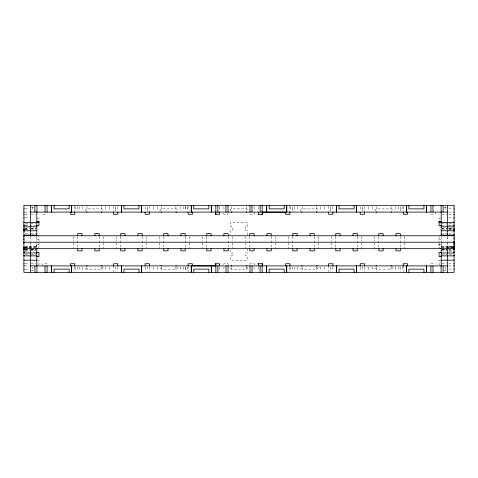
<?xml version="1.0" encoding="UTF-8"?>
<svg xmlns="http://www.w3.org/2000/svg" width="478" height="478" viewBox="0 0 478 478"><rect width="100%" height="100%" fill="white"/><g stroke="black" fill="none" stroke-linecap="round" stroke-linejoin="round"><path stroke-width="0.36" stroke-dasharray="2.39 1.79" d="M30.353 247.855L30.353 243.015M36.806 247.455L36.806 243.015M115.318 210.481L115.318 208.868M147.583 210.481L147.583 208.868M292.811 210.481L292.811 208.868M330.418 210.481L330.418 208.868M362.683 210.481L362.683 208.868M400.289 208.868L400.289 210.481M439.043 242.926L439.043 248.662L439.043 242.209M441.194 248.662L441.194 242.926M447.647 247.855L447.647 243.015M447.647 238.982L447.647 237.907M452.809 228.185L448.938 228.185M25.191 249.845L29.062 249.845M30.998 249.851L36.161 249.851M441.839 249.851L447.002 249.851M31.16 207.828L33.986 207.828M444.014 207.828L446.84 207.828M25.113 208.868L29.146 208.904M448.854 208.904L452.887 208.868M24.976 212.095L29.277 212.095M448.723 212.095L453.025 212.095M31.16 214.216L35.999 214.216M442.001 214.216L446.84 214.216M25.113 214.281L29.146 214.281M42.757 214.281L47.059 214.281M430.941 214.281L435.243 214.281L435.243 212.13M448.854 214.281L452.887 214.281M25.113 217.866L29.146 217.866M448.854 217.866L452.887 217.866M36.806 218.225L38.957 218.225L38.957 220.376M440.477 218.225L439.043 218.225L439.043 221.093M25.334 223.584L28.919 223.584M31.07 223.555L36.089 223.555M441.911 223.555L446.93 223.555M449.081 223.584L452.666 223.584M25.113 225.066L29.146 225.066M448.854 225.066L452.887 225.066M25.113 225.736L29.146 225.736M29.636 225.736L36.089 225.706M441.911 225.736L446.93 225.706M447.647 225.736L452.887 225.736M24.707 228.173L29.546 228.173M30.998 228.173L36.161 228.173M441.839 228.173L447.002 228.173M448.454 228.173L452.487 228.173M25.113 228.263L29.146 228.263M31.16 228.263L35.999 228.263M442.001 228.263L446.84 228.263M448.854 228.263L452.887 228.263M25.113 229.117L29.146 229.117M31.16 229.117L35.999 229.117M442.001 229.117L446.84 229.117M448.854 229.117L452.887 229.117M25.113 229.368L29.146 229.368M448.854 229.368L452.887 229.368M25.334 233.605L29.636 233.605M31.07 233.605L36.089 233.605M441.194 233.605L446.93 233.605M449.081 233.605L452.666 233.605M36.806 239.376L38.957 239.376M439.043 239.376L441.194 239.376M36.806 244.36L38.957 244.36M439.043 244.36L441.194 244.36M25.191 246.779L36.806 246.779M441.194 246.779L453.293 246.779M25.113 246.899L36.806 246.899M441.194 246.899L452.887 246.899M25.113 247.263L30.353 247.263M447.647 247.263L452.887 247.263M25.113 247.712L35.999 247.712M442.001 247.712L452.887 247.712M25.113 247.963L35.999 247.963M442.001 247.963L452.887 247.963M25.113 249.773L29.146 249.773M31.16 249.773L35.999 249.773M442.001 249.773L446.84 249.773M448.854 249.773L452.887 249.773M24.707 249.857L29.546 249.857M31.16 249.857L35.999 249.857M442.001 249.857L446.84 249.857M448.454 249.857L453.293 249.857M25.334 250.813L29.636 250.813M30.353 250.813L36.089 250.813M441.194 250.813L446.93 250.813M449.081 250.813L452.666 250.813M25.113 251.207L29.146 251.207M448.854 251.207L452.887 251.207M25.334 254.416L28.919 254.416M31.07 254.386L36.089 254.386M441.911 254.386L446.93 254.386M449.081 254.416L452.666 254.416M37.523 260.169L38.957 260.169L38.957 264.471L37.523 264.471M440.477 260.169L439.043 260.169L439.043 264.471L441.194 264.471M31.16 263.689L35.999 263.689M442.001 263.689L446.84 263.689M25.113 263.754L29.146 263.754M47.059 263.754L42.757 263.754L42.757 265.905M430.941 263.754L435.243 263.754M448.854 263.754L452.887 263.754M24.976 265.905L29.277 265.905M448.723 265.905L453.025 265.905M25.113 269.132L29.146 269.132M448.854 269.132L452.887 269.132M31.16 270.207L33.986 270.207M444.014 270.207L446.84 270.207M447.647 246.779L450.874 246.779M447.647 236.562L447.647 241.402M447.647 242.358L447.647 247.998M445.496 206.855L445.496 210.888M445.496 267.112L445.496 271.146M441.194 236.562L441.194 247.437M439.043 236.508L439.043 241.402M404.627 236.562L404.627 241.402M404.627 242.926L404.627 248.662M403.193 206.376L403.193 210.888M403.193 265.887L403.193 271.624M402.44 206.855L402.44 210.888M402.44 267.112L402.44 271.146M400.289 206.448L400.289 210.888M400.325 236.508L400.325 248.662M400.289 267.112L400.289 271.552M398.891 206.855L398.891 210.888M398.891 267.112L398.891 271.146M395.306 206.855L395.306 210.888M395.306 267.112L395.306 271.146M391.004 206.651L391.004 210.888M391.004 267.112L391.004 271.349M378.815 236.508L378.815 248.662M376.664 206.651L376.664 210.888M376.664 267.112L376.664 271.349M374.513 236.562L374.513 241.402M374.513 242.926L374.513 248.662M372.362 206.855L372.362 210.888M372.362 267.112L372.362 271.146M368.777 206.855L368.777 210.888M368.777 267.112L368.777 271.146M364.475 206.376L364.475 212.113M364.475 267.112L364.475 271.624M362.683 206.855L362.683 211.288M362.683 266.712L362.683 271.146M361.607 236.562L361.607 241.402M361.607 242.926L361.607 248.662M360.531 206.855L360.531 210.888M360.531 267.112L360.531 271.146M357.305 236.508L357.305 248.662M335.795 236.508L335.795 248.662M332.569 206.855L332.569 210.888M332.569 267.112L332.569 271.146M331.493 236.562L331.493 241.402M331.493 242.926L331.493 248.662M330.418 206.448L330.418 210.888M330.418 267.112L330.418 271.552M328.625 206.376L328.625 210.888M328.625 265.887L328.625 271.624M324.323 206.855L324.323 210.888M324.323 267.112L324.323 271.146M320.738 206.855L320.738 210.888M320.738 267.112L320.738 271.146M318.587 236.562L318.587 241.402M318.587 242.926L318.587 248.662M316.436 206.651L316.436 210.888M316.436 267.112L316.436 271.349M314.285 236.508L314.285 248.662M302.096 206.651L302.096 210.888M302.096 267.112L302.096 271.349M297.794 206.855L297.794 210.888M297.794 267.112L297.794 271.146M294.209 206.855L294.209 210.888M294.209 267.112L294.209 271.146M292.811 206.855L292.811 210.888M292.775 236.508L292.775 248.662M292.811 267.112L292.811 271.146M290.66 206.855L290.66 210.888M290.66 267.112L290.66 271.146M289.907 206.376L289.907 212.113M289.907 267.112L289.907 271.624M288.473 236.562L288.473 241.402M288.473 242.926L288.473 248.662M275.567 236.562L275.567 241.402M275.567 242.926L275.567 248.662M271.265 236.508L271.265 248.662M258.359 206.855L258.359 210.888M258.359 267.112L258.359 271.146M254.29 212.13L254.29 214.281L249.988 214.281L249.988 212.847M254.29 265.188L254.29 263.754L249.988 263.754L249.988 265.188M254.057 206.855L254.057 210.888M254.057 267.112L254.057 271.146M249.755 236.508L249.755 248.662M247.604 235.074L247.604 230.772L245.453 230.772L245.453 226.829L247.604 226.829L247.604 222.527L230.396 222.527L230.396 226.829L232.547 226.829L232.547 230.772L230.396 230.772L230.396 235.074M247.604 248.662L247.604 252.964L245.453 252.964L245.453 255.867L247.604 255.867L247.604 260.169L230.396 260.169L230.396 255.867L232.547 255.867L232.547 252.964L230.396 252.964L230.396 250.096M246.17 206.651L246.17 210.888M246.17 267.112L246.17 271.349M245.453 236.562L245.453 241.402M245.453 242.926L245.453 248.662M232.547 236.562L232.547 241.402M232.547 242.926L232.547 248.662M231.83 206.651L231.83 210.888M231.83 267.112L231.83 271.349M228.245 236.508L228.245 248.662M228.012 212.847L228.012 214.281L223.71 214.281L223.71 212.847M228.012 265.188L228.012 263.754L223.71 263.754L223.71 265.905M223.943 206.855L223.943 210.888M223.943 267.112L223.943 271.146M219.641 206.855L219.641 210.888M219.641 267.112L219.641 271.146M206.735 236.508L206.735 248.662M202.433 236.562L202.433 241.402M202.433 242.926L202.433 248.662M189.527 236.562L189.527 241.402M189.527 242.926L189.527 248.662M188.093 206.376L188.093 210.888M188.093 265.887L188.093 271.624M187.34 206.855L187.34 210.888M187.34 267.112L187.34 271.146M185.189 206.855L185.189 210.888M185.225 236.508L185.225 248.662M185.189 267.112L185.189 271.146M185.189 206.448L185.189 210.481M185.189 267.519L185.189 271.552M183.791 206.855L183.791 210.888M183.791 267.112L183.791 271.146M180.206 206.855L180.206 210.888M180.206 267.112L180.206 271.146M175.904 206.651L175.904 210.888M175.904 267.112L175.904 271.349M163.715 236.508L163.715 248.662M161.564 206.651L161.564 210.888M161.564 267.112L161.564 271.349M159.413 236.562L159.413 241.402M159.413 242.926L159.413 248.662M157.262 206.855L157.262 210.888M157.262 267.112L157.262 271.146M153.677 206.855L153.677 210.888M153.677 267.112L153.677 271.146M149.375 206.376L149.375 212.113M149.375 267.112L149.375 271.624M147.583 206.855L147.583 211.288M147.583 266.712L147.583 271.146M146.507 236.562L146.507 241.402M146.507 242.926L146.507 248.662M145.431 206.855L145.431 210.888M145.431 267.112L145.431 271.146M142.205 236.508L142.205 248.662M120.695 236.508L120.695 248.662M117.469 206.855L117.469 210.888M117.469 267.112L117.469 271.146M116.393 236.562L116.393 241.402M116.393 242.926L116.393 248.662M115.318 206.448L115.318 210.888M115.318 267.112L115.318 271.552M113.525 206.376L113.525 210.888M113.525 265.887L113.525 271.624M109.223 206.855L109.223 210.888M109.223 267.112L109.223 271.146M105.638 206.855L105.638 210.888M105.638 267.112L105.638 271.146M103.487 236.562L103.487 241.402M103.487 242.926L103.487 248.662M101.336 206.651L101.336 210.888M101.336 267.112L101.336 271.349M99.185 236.508L99.185 248.662M86.996 206.651L86.996 210.888M86.996 267.112L86.996 271.349M82.694 206.855L82.694 210.888M82.694 267.112L82.694 271.146M79.109 206.855L79.109 210.888M79.109 267.112L79.109 271.146M77.711 206.855L77.711 210.888M77.675 236.508L77.675 248.662M77.711 267.112L77.711 271.146M75.56 206.855L75.56 210.888M75.56 267.112L75.56 271.146M74.807 206.376L74.807 212.113M74.807 267.112L74.807 271.624M73.373 236.562L73.373 241.402M73.373 242.926L73.373 248.662M38.957 235.074L38.957 241.402M38.957 242.209L38.957 248.662M36.806 236.562L36.806 248.662M32.504 206.855L32.504 210.888M32.504 267.112L32.504 271.146M30.353 236.562L30.353 241.402M30.353 242.358L30.353 247.998M230.276 210.929A1.613 1.613 0 0 1 231.83 208.868L246.17 208.868A1.613 1.613 0 0 1 247.724 210.929M85.443 210.941A1.613 1.613 0 0 1 86.996 208.886L101.336 208.886A1.613 1.613 0 0 1 102.889 210.941M160.011 210.941A1.613 1.613 0 0 1 161.564 208.886L175.904 208.886A1.613 1.613 0 0 1 177.458 210.941M300.543 210.941A1.613 1.613 0 0 1 302.096 208.886L316.436 208.886A1.613 1.613 0 0 1 317.99 210.941M375.111 210.941A1.613 1.613 0 0 1 376.664 208.886L391.004 208.886A1.613 1.613 0 0 1 392.558 210.941M247.724 267.071A1.613 1.613 0 0 1 246.17 269.132L231.83 269.132A1.613 1.613 0 0 1 230.276 267.071M102.889 267.059A1.613 1.613 0 0 1 101.336 269.114L86.996 269.132A1.613 1.613 0 0 1 85.443 267.059M177.458 267.059A1.613 1.613 0 0 1 175.904 269.114L161.564 269.132A1.613 1.613 0 0 1 160.011 267.059M317.99 267.059A1.613 1.613 0 0 1 316.436 269.114L302.096 269.132A1.613 1.613 0 0 1 300.543 267.059M392.558 267.059A1.613 1.613 0 0 1 391.004 269.114L376.664 269.132A1.613 1.613 0 0 1 375.111 267.059M454.1 246.779L450.874 246.899L454.1 246.779"/><path stroke-width="0.72" d="M24.306 248.662L23.9 248.662L23.9 249.737L24.306 249.773M23.9 243.284L23.9 242.209L454.1 242.209M23.9 240.058L23.9 238.982M23.9 236.831L23.9 235.756L454.1 235.756L454.1 234.68M36.806 248.662L36.806 248.261M441.194 248.662L441.194 248.261M454.1 241.133L454.1 249.737L453.694 249.773M454.1 238.982L454.1 237.907M23.9 205.677L454.1 205.677M23.9 208.868L24.306 208.904M453.694 208.904L454.1 208.868M23.9 212.095L24.306 212.13M30.353 212.095L447.647 212.095M453.694 212.13L454.1 212.095M23.9 214.281L24.306 214.281M257.857 214.281L262.661 214.246L262.661 212.095L285.605 212.113L285.605 214.264L289.907 214.264L289.907 212.113M453.694 214.281L454.1 214.281M23.9 217.866L24.306 217.866M453.694 217.866L454.1 217.866M36.806 221.434L38.957 221.434M439.043 221.434L441.194 221.434M23.9 222.168L24.306 222.168M453.694 222.168L454.1 222.168M23.9 222.527L38.957 222.527M439.043 222.527L454.1 222.527M23.9 225.066L24.306 225.066M453.694 225.066L454.1 225.066M23.9 225.736L24.306 225.736M36.406 225.706L38.957 225.736L38.957 221.093M441.594 225.736L439.043 225.736L439.043 221.093M453.694 225.736L454.1 225.736M23.9 226.829L36.806 226.829M441.194 226.829L454.1 226.829M23.9 228.263L24.306 228.263M453.694 228.263L454.1 228.263M23.9 229.117L24.306 229.117M453.694 229.117L454.1 229.117M23.9 229.368L24.306 229.368M453.694 229.368L454.1 229.368M23.9 230.038L24.306 230.038M453.694 230.038L454.1 230.038M23.9 230.318L24.306 230.318M453.694 230.318L454.1 230.318M23.9 230.772L36.806 230.772M441.194 230.772L454.1 230.772M23.9 231.137L24.306 231.137M453.694 231.137L454.1 231.137M23.9 235.074L36.806 235.074M441.194 235.074L454.1 235.074M23.9 242.961L24.306 242.961M453.694 242.961L454.1 242.961M23.9 246.899L24.306 246.899M453.694 246.899L454.1 246.899M23.9 247.263L24.306 247.263M453.694 247.263L454.1 247.263M23.9 247.712L24.306 247.712M453.694 247.712L454.1 247.712M23.9 247.963L24.306 247.963M453.694 247.963L454.1 247.963M453.694 248.662L454.1 248.662L23.9 248.662M23.9 248.913L24.306 248.913M453.694 248.913L454.1 248.913M23.9 251.207L24.306 251.207M453.694 251.207L454.1 251.207M23.9 252.264L24.306 252.264M36.406 252.264L38.957 252.264L38.957 256.567L36.806 256.567M441.594 252.264L439.043 252.264L439.043 256.567L441.194 256.567M453.694 252.264L454.1 252.264M23.9 252.964L36.806 252.964M441.194 252.964L454.1 252.964M23.9 255.509L24.306 255.509M453.694 255.509L454.1 255.509M23.9 255.867L36.806 255.867M441.194 255.867L454.1 255.867M23.9 260.169L36.806 260.169M441.194 260.169L454.1 260.169M23.9 263.754L24.306 263.754M257.857 263.754L262.661 263.754L262.661 265.905M453.694 263.754L454.1 263.754M23.9 265.905L24.306 265.905M30.353 265.905L447.647 265.905M453.694 265.905L454.1 265.905M23.9 269.132L24.306 269.132M453.694 269.132L454.1 269.132M454.1 205.642L454.1 272.358L23.9 272.358L23.9 205.642M447.647 205.642L447.647 235.923M447.647 248.662L447.647 272.358M443.112 205.642L443.112 212.095M443.112 265.905L443.112 272.358M441.194 212.065L441.194 235.923M441.194 248.476L441.194 265.887M441.08 205.642L441.08 212.095M441.08 265.905L441.08 272.358M432.972 205.642L432.972 212.095M432.972 265.905L432.972 272.358M430.941 205.642L430.941 212.095M430.941 265.905L430.941 272.358M426.495 205.642L426.495 212.095M426.495 265.905L426.495 272.358M426.406 205.642L426.406 212.095M426.406 265.905L426.406 272.358M423.95 205.642L423.95 208.868L408.893 208.868L408.893 205.642M423.95 272.358L423.95 269.132L408.893 269.132L408.893 272.358M407.495 212.113L407.495 214.264L403.193 214.264L403.193 212.113M407.495 265.887L407.495 263.736L403.193 263.736L403.193 265.887M406.437 205.642L406.437 212.095M406.437 265.905L406.437 272.358M406.348 205.642L406.348 212.095M406.348 265.905L406.348 272.358M400.325 235.791L400.325 233.64L396.023 233.64L396.023 235.791M400.325 248.697L400.325 250.848L396.023 250.848L396.023 248.697M383.117 235.791L383.117 233.64L378.815 233.64L378.815 235.791M383.117 248.697L383.117 250.848L378.815 250.848L378.815 248.697M364.475 212.113L364.475 214.264L360.173 214.264L360.173 212.113M364.475 265.887L364.475 263.736L360.173 263.736L360.173 265.887M357.305 235.791L357.305 233.64L353.003 233.64L353.003 235.791M357.305 248.697L357.305 250.848L353.003 250.848L353.003 248.697M356.624 205.642L356.624 212.095M356.624 265.905L356.624 272.358M356.534 205.642L356.534 212.095M356.534 265.905L356.534 272.358M354.079 205.642L354.079 208.868L339.022 208.868L339.022 205.642M354.079 272.358L354.079 269.132L339.022 269.132L339.022 272.358M340.097 235.791L340.097 233.64L335.795 233.64L335.795 235.791M340.097 248.697L340.097 250.848L335.795 250.848L335.795 248.697M336.566 205.642L336.566 212.095M336.566 265.905L336.566 272.358M336.476 205.642L336.476 212.095M336.476 265.905L336.476 272.358M332.927 212.113L332.927 214.264L328.625 214.264L328.625 212.113M332.927 265.887L332.927 263.736L328.625 263.736L328.625 265.887M314.285 235.791L314.285 233.64L309.983 233.64L309.983 235.791M314.285 248.697L314.285 250.848L309.983 250.848L309.983 248.697M297.077 235.791L297.077 233.64L292.775 233.64L292.775 235.791M297.077 248.697L297.077 250.848L292.775 250.848L292.775 248.697M289.907 265.887L289.907 263.736L285.605 263.736L285.605 265.887M286.752 205.642L286.752 212.095M286.752 265.905L286.752 272.358M286.663 205.642L286.663 212.095M286.663 265.905L286.663 272.358M284.207 205.642L284.207 208.868L269.15 208.868L269.15 205.642M284.207 272.358L284.207 269.132L269.15 269.132L269.15 272.358M271.265 235.791L271.265 233.64L266.963 233.64L266.963 235.791M271.265 248.697L271.265 250.848L266.963 250.848L266.963 248.697M266.694 205.642L266.694 212.095M266.694 265.905L266.694 272.358M266.605 205.642L266.605 212.095M266.605 265.905L266.605 272.358M262.159 205.642L262.159 214.281M262.159 263.754L262.159 272.358M260.128 205.642L260.128 212.095M260.128 265.905L260.128 272.358M258.359 212.095L258.359 214.246M258.359 263.754L258.359 265.905M254.057 235.791L254.057 233.64L249.755 233.64L249.755 235.791M254.057 248.697L254.057 250.848L249.755 250.848L249.755 248.697M252.02 205.642L252.02 212.095M252.02 265.905L252.02 272.358M249.988 205.642L249.988 212.095M249.988 265.905L249.988 272.358M228.245 235.791L228.245 233.64L223.943 233.64L223.943 235.791M228.245 248.697L228.245 250.848L223.943 250.848L223.943 248.697M228.012 205.642L228.012 212.095M228.012 265.905L228.012 272.358M225.98 205.642L225.98 212.095M225.98 265.905L225.98 272.358M219.641 212.095L219.641 214.246L215.339 214.246L215.339 212.095M219.641 265.905L219.641 263.754L215.339 263.754L215.339 265.905L192.395 265.887L192.395 263.736L188.093 263.736L188.093 265.887M217.872 205.642L217.872 212.095M217.872 265.905L217.872 272.358M215.841 205.642L215.841 214.281M215.841 263.754L215.841 272.358M211.396 205.642L211.396 212.095M211.396 265.905L211.396 272.358M211.306 205.642L211.306 212.095M211.306 265.905L211.306 272.358M211.037 235.791L211.037 233.64L206.735 233.64L206.735 235.791M211.037 248.697L211.037 250.848L206.735 250.848L206.735 248.697M208.85 205.642L208.85 208.868L193.793 208.868L193.793 205.642M208.85 272.358L208.85 269.132L193.793 269.132L193.793 272.358M192.395 212.113L192.395 214.264L188.093 214.264L188.093 212.113M191.337 205.642L191.337 212.095M191.337 265.905L191.337 272.358M191.248 205.642L191.248 212.095M191.248 265.905L191.248 272.358M185.225 235.791L185.225 233.64L180.923 233.64L180.923 235.791M185.225 248.697L185.225 250.848L180.923 250.848L180.923 248.697M168.017 235.791L168.017 233.64L163.715 233.64L163.715 235.791M168.017 248.697L168.017 250.848L163.715 250.848L163.715 248.697M149.375 212.113L149.375 214.264L145.073 214.264L145.073 212.113M149.375 265.887L149.375 263.736L145.073 263.736L145.073 265.887M142.205 235.791L142.205 233.64L137.903 233.64L137.903 235.791M142.205 248.697L142.205 250.848L137.903 250.848L137.903 248.697M141.524 205.642L141.524 212.095M141.524 265.905L141.524 272.358M141.434 205.642L141.434 212.095M141.434 265.905L141.434 272.358M138.978 205.642L138.978 208.868L123.922 208.868L123.922 205.642M138.978 272.358L138.978 269.132L123.922 269.132L123.922 272.358M124.997 235.791L124.997 233.64L120.695 233.64L120.695 235.791M124.997 248.697L124.997 250.848L120.695 250.848L120.695 248.697M121.466 205.642L121.466 212.095M121.466 265.905L121.466 272.358M121.376 205.642L121.376 212.095M121.376 265.905L121.376 272.358M117.827 212.113L117.827 214.264L113.525 214.264L113.525 212.113M117.827 265.887L117.827 263.736L113.525 263.736L113.525 265.887M99.185 235.791L99.185 233.64L94.883 233.64L94.883 235.791M99.185 248.697L99.185 250.848L94.883 250.848L94.883 248.697M81.977 235.791L81.977 233.64L77.675 233.64L77.675 235.791M81.977 248.697L81.977 250.848L77.675 250.848L77.675 248.697M74.807 212.113L74.807 214.264L70.505 214.264L70.505 212.113M74.807 265.887L74.807 263.736L70.505 263.736L70.505 265.887M71.652 205.642L71.652 212.095M71.652 265.905L71.652 272.358M71.563 205.642L71.563 212.095M71.563 265.905L71.563 272.358M69.107 205.642L69.107 208.868L54.05 208.868L54.05 205.642M69.107 272.358L69.107 269.132L54.05 269.132L54.05 272.358M51.594 205.642L51.594 212.095M51.594 265.905L51.594 272.358M51.505 205.642L51.505 212.095M51.505 265.905L51.505 272.358M47.059 205.642L47.059 212.095M47.059 265.905L47.059 272.358M45.028 205.642L45.028 212.095M45.028 265.905L45.028 272.358M36.92 205.642L36.92 212.095M36.92 265.905L36.92 272.358M36.806 212.065L36.806 235.923M36.806 248.476L36.806 265.887M34.888 205.642L34.888 212.095M34.888 265.905L34.888 272.358M30.353 205.642L30.353 235.923M30.353 248.662L30.353 272.358M231.83 212.095A1.613 1.613 0 0 1 231.238 211.981M246.762 211.981A1.613 1.613 0 0 1 246.17 212.095M86.996 212.113A1.613 1.613 0 0 1 86.404 211.999M101.928 211.999A1.613 1.613 0 0 1 101.336 212.113M161.564 212.113A1.613 1.613 0 0 1 160.972 211.999M176.496 211.999A1.613 1.613 0 0 1 175.904 212.113M302.096 212.113A1.613 1.613 0 0 1 301.504 211.999M317.028 211.999A1.613 1.613 0 0 1 316.436 212.113M376.664 212.113A1.613 1.613 0 0 1 376.072 211.999M391.596 211.999A1.613 1.613 0 0 1 391.004 212.113M246.17 265.905A1.613 1.613 0 0 1 246.762 266.019M231.238 266.019A1.613 1.613 0 0 1 231.83 265.905M101.336 265.887A1.613 1.613 0 0 1 101.928 266.001M86.404 266.001A1.613 1.613 0 0 1 86.996 265.887M175.904 265.887A1.613 1.613 0 0 1 176.496 266.001M160.972 266.001A1.613 1.613 0 0 1 161.564 265.887M316.436 265.887A1.613 1.613 0 0 1 317.028 266.001M301.504 266.001A1.613 1.613 0 0 1 302.096 265.887M391.004 265.887A1.613 1.613 0 0 1 391.596 266.001M376.072 266.001A1.613 1.613 0 0 1 376.664 265.887"/></g></svg>
